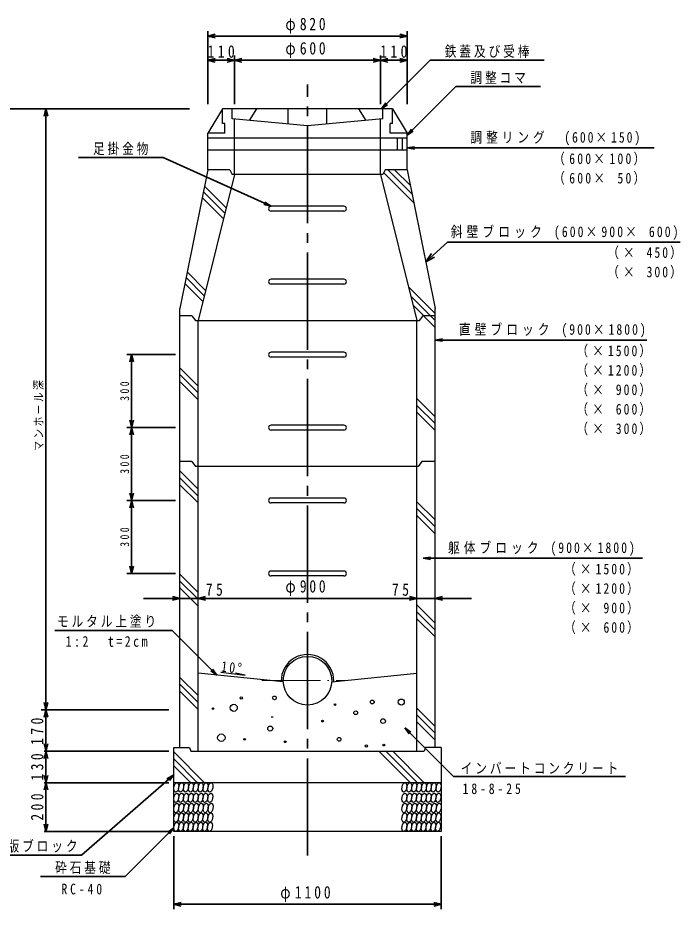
# Model space of a CAD drawing. Units: millimetres on the paper, scale 1:20. Extents: x 20 to 821, y 20 to 574.
# Drawn here: x 427.3 to 563.4, y 143.6 to 326.8 of the extents above; entities that cross this region are included whole.
import ezdxf

# ---------------------------------------------------------------- set-up
doc = ezdxf.new("R2010")
doc.units = ezdxf.units.MM
doc.linetypes.add('LONG_DASHED_DOTTED', pattern=[15.25, 12, -1.5, 0.25, -1.5])
doc.linetypes.add('USER1', pattern=[26, 20, -2, 2, -2])
for name, color, linetype, lineweight in [('中心線', 8, 'USER1', 35), ('寸法線・引出線', 7, 'Continuous', 35), ('構造図', 7, 'Continuous', 25)]:
    doc.layers.add(name, color=color, linetype=linetype, lineweight=lineweight)
doc.styles.add('ＭＳ ゴシック', font='')
doc.styles.get('ＭＳ ゴシック').set_extended_font_data('MS Gothic')

msp = doc.modelspace()

# ---------------------------------------------------------------- linework, layer by layer
at = {"layer": '中心線'}
msp.add_line((486.811, 154.573), (486.811, 313.073), dxfattribs=at)
at = {"layer": '中心線', "linetype": 'LONG_DASHED_DOTTED', "lineweight": 13}
msp.add_line((477.456, 190.573), (494.677, 190.573), dxfattribs=at)
at = {"layer": '寸法線・引出線'}
for p, q in [((466.311, 309.073), (466.311, 324.073)), ((467.811, 323.473), (466.311, 323.073)), ((507.311, 323.073), (466.311, 323.073)), ((466.311, 323.073), (467.811, 322.673)), ((507.311, 323.073), (505.811, 323.473)), ((505.811, 322.673), (507.311, 323.073)), ((507.311, 309.073), (507.311, 324.073)), ((471.811, 309.073), (471.811, 319.073)), ((501.811, 309.073), (501.811, 319.073)), ((467.811, 318.473), (466.311, 318.073)), ((507.311, 318.073), (466.311, 318.073)), ((466.311, 318.073), (467.811, 317.673)), ((470.311, 317.673), (473.311, 318.473)), ((473.311, 317.673), (470.311, 318.473)), ((500.311, 317.673), (503.311, 318.473)), ((503.311, 317.673), (500.311, 318.473)), ((502.041, 308.073), (512.041, 318.073)), ((507.311, 318.073), (505.811, 318.473)), ((505.811, 317.673), (507.311, 318.073)), ((512.041, 318.073), (535.441, 318.073)), ((507.311, 302.66), (517.311, 312.66)), ((517.311, 312.66), (534.711, 312.66)), ((462.561, 308.073), (423.3, 308.073)), ((433.041, 308.073), (432.641, 306.573)), ((433.041, 308.117), (433.041, 159.573)), ((433.441, 306.573), (433.041, 308.073)), ((502.925, 309.31), (502.041, 308.073)), ((502.041, 308.073), (503.278, 308.957)), ((508.195, 303.898), (507.311, 302.66)), ((507.311, 302.66), (508.548, 303.544)), ((508.811, 300.323), (507.311, 300.073)), ((507.311, 300.073), (558.111, 300.073)), ((507.311, 300.073), (508.811, 299.823)), ((457.107, 298.073), (439.707, 298.073)), ((479.311, 288.073), (457.107, 298.073)), ((477.84, 288.461), (479.311, 288.073)), ((479.311, 288.073), (478.046, 288.917)), ((511.134, 276.623), (515.597, 280.666)), ((515.597, 280.666), (563.433, 280.666)), ((512.28, 278.337), (511.134, 276.623)), ((511.134, 276.623), (512.952, 277.596)), ((514.561, 260.823), (513.061, 260.573)), ((513.061, 260.573), (556.562, 260.573)), ((513.061, 260.573), (514.561, 260.323)), ((459.654, 257.573), (449.654, 257.573)), ((450.654, 257.573), (450.254, 256.073)), ((450.654, 257.573), (450.654, 212.573)), ((451.054, 256.073), (450.654, 257.573)), ((451.054, 241.073), (450.254, 244.073)), ((451.054, 244.073), (450.254, 241.073)), ((459.654, 242.573), (449.654, 242.573)), ((451.054, 226.073), (450.254, 229.073)), ((451.054, 229.073), (450.254, 226.073)), ((459.654, 227.573), (449.654, 227.573)), ((512.089, 215.949), (510.589, 215.699)), ((510.589, 215.699), (555.689, 215.699)), ((510.589, 215.699), (512.089, 215.449)), ((459.654, 212.573), (449.654, 212.573)), ((450.254, 214.073), (450.654, 212.573)), ((450.654, 212.573), (451.054, 214.073)), ((520.561, 207.466), (453.061, 207.466)), ((460.561, 207.466), (459.061, 207.866)), ((459.061, 207.066), (460.561, 207.466)), ((465.811, 207.866), (464.311, 207.466)), ((464.311, 207.466), (465.811, 207.066)), ((509.311, 207.466), (507.811, 207.866)), ((507.811, 207.066), (509.311, 207.466)), ((514.561, 207.866), (513.061, 207.466)), ((513.061, 207.466), (514.561, 207.066)), ((458.982, 200.854), (434.892, 200.854)), ((468.161, 191.675), (458.982, 200.854)), ((468.161, 191.675), (466.923, 192.559)), ((467.277, 192.913), (468.161, 191.675)), ((432.641, 186.073), (433.041, 184.573)), ((433.041, 184.573), (433.441, 186.073)), ((458.311, 184.573), (432.041, 184.573)), ((432.641, 183.073), (433.041, 184.573)), ((433.041, 184.573), (433.441, 183.073)), ((506.811, 180.823), (516.811, 170.823)), ((508.048, 179.939), (506.811, 180.823)), ((506.811, 180.823), (507.695, 179.585)), ((433.441, 174.573), (432.641, 177.573)), ((433.441, 177.573), (432.641, 174.573)), ((458.311, 176.073), (432.641, 176.073)), ((433.441, 168.073), (432.641, 171.073)), ((433.441, 171.073), (432.641, 168.073)), ((459.311, 171.219), (440.358, 154.703)), ((457.873, 170.387), (459.311, 171.219)), ((459.311, 171.219), (458.426, 170.013)), ((516.811, 170.823), (552.211, 170.823)), ((458.311, 169.573), (432.641, 169.573)), ((432.641, 161.073), (433.041, 159.573)), ((458.311, 159.573), (432.641, 159.573)), ((433.041, 159.573), (433.441, 161.073)), ((459.319, 160.298), (449.319, 150.298)), ((459.319, 160.298), (458.081, 159.414)), ((458.435, 159.06), (459.319, 160.298)), ((459.311, 158.573), (459.311, 143.573)), ((514.311, 158.573), (514.311, 143.573)), ((440.358, 154.703), (419.581, 154.703)), ((449.319, 150.298), (431.919, 150.298)), ((460.811, 144.973), (459.311, 144.573)), ((514.311, 144.573), (512.811, 144.973)), ((514.311, 144.573), (459.311, 144.573)), ((459.311, 144.573), (460.811, 144.173)), ((512.811, 144.173), (514.311, 144.573))]:
    msp.add_line(p, q, dxfattribs=at)
at = {"layer": '構造図'}
for p, q in [((469.311, 308.073), (466.311, 303.073)), ((469.311, 305.073), (469.311, 308.073)), ((504.311, 308.073), (469.311, 308.073)), ((471.311, 306.073), (471.311, 308.073)), ((476.311, 308.073), (474.811, 305.734)), ((482.811, 304.96), (482.811, 308.073)), ((490.811, 304.96), (490.811, 308.073)), ((497.311, 308.073), (498.811, 305.734)), ((502.311, 306.073), (502.311, 308.073)), ((504.311, 308.073), (507.311, 303.073)), ((504.311, 305.073), (504.311, 308.073)), ((486.811, 304.573), (471.311, 306.073)), ((471.811, 294.573), (471.811, 306.024)), ((502.311, 306.073), (486.811, 304.573)), ((501.811, 294.573), (501.811, 306.024)), ((469.811, 305.073), (469.311, 305.073)), ((469.811, 303.073), (469.811, 305.073)), ((503.811, 303.073), (503.811, 305.073)), ((504.311, 305.073), (503.811, 305.073)), ((469.811, 303.073), (466.311, 303.073)), ((466.311, 295.573), (466.311, 303.073)), ((507.311, 303.073), (503.811, 303.073)), ((507.311, 295.573), (507.311, 303.073)), ((507.311, 302.073), (466.311, 302.073)), ((505.311, 299.573), (505.311, 302.073)), ((506.311, 299.573), (506.311, 302.073)), ((507.311, 299.573), (466.311, 299.573)), ((466.311, 295.573), (460.561, 267.073)), ((470.811, 295.573), (466.311, 295.573)), ((470.811, 295.573), (471.311, 294.573)), ((502.811, 295.573), (502.311, 294.573)), ((507.311, 295.573), (502.811, 295.573)), ((508.325, 290.545), (503.297, 295.573)), ((507.968, 292.317), (504.711, 295.573)), ((507.311, 295.573), (513.061, 267.073)), ((471.811, 294.573), (464.311, 264.573)), ((502.311, 294.573), (471.311, 294.573)), ((501.811, 294.573), (509.311, 264.573)), ((508.683, 288.773), (502.501, 294.954)), ((470.106, 287.752), (465.635, 292.223)), ((469.54, 285.49), (465.16, 289.869)), ((469.823, 286.621), (465.397, 291.046)), ((494.311, 288.073), (479.311, 288.073)), ((494.311, 287.073), (479.311, 287.073)), ((465.58, 269.65), (461.836, 273.394)), ((465.863, 270.782), (462.074, 274.571)), ((494.311, 273.073), (479.311, 273.073)), ((465.297, 268.519), (461.599, 272.218)), ((494.311, 272.073), (479.311, 272.073)), ((513.061, 266.01), (507.581, 271.49)), ((513.061, 264.596), (508.053, 269.604)), ((513.061, 263.182), (508.524, 267.718)), ((460.561, 176.823), (460.561, 267.073)), ((513.061, 176.823), (513.061, 267.073)), ((463.061, 265.573), (460.561, 265.573)), ((463.061, 265.573), (463.811, 264.573)), ((463.811, 264.573), (509.811, 264.573)), ((464.311, 176.073), (464.311, 264.573)), ((509.311, 176.073), (509.311, 264.573)), ((509.811, 264.573), (510.561, 265.573)), ((513.061, 265.573), (510.561, 265.573)), ((494.311, 258.073), (479.311, 258.073)), ((494.311, 257.073), (479.311, 257.073)), ((464.311, 251.121), (460.561, 254.871)), ((464.311, 249.707), (460.561, 253.457)), ((464.311, 248.292), (460.561, 252.042)), ((513.061, 244.797), (509.311, 248.547)), ((513.061, 243.383), (509.311, 247.133)), ((513.061, 241.969), (509.311, 245.719)), ((494.311, 243.073), (479.311, 243.073)), ((494.311, 242.073), (479.311, 242.073)), ((463.061, 235.573), (460.561, 235.573)), ((463.061, 235.573), (463.811, 234.573)), ((509.556, 234.573), (463.811, 234.573)), ((510.306, 235.573), (509.556, 234.573)), ((513.061, 235.573), (510.306, 235.573)), ((464.311, 229.908), (460.561, 233.658)), ((464.311, 228.493), (460.561, 232.243)), ((464.311, 227.079), (460.561, 230.829)), ((494.311, 228.073), (479.311, 228.073)), ((513.061, 223.584), (509.311, 227.334)), ((494.311, 227.073), (479.311, 227.073)), ((513.061, 222.17), (509.311, 225.92)), ((513.061, 220.756), (509.311, 224.506)), ((494.311, 213.073), (479.311, 213.073)), ((464.311, 208.694), (460.561, 212.444)), ((464.311, 207.28), (460.561, 211.03)), ((494.311, 212.073), (479.311, 212.073)), ((464.311, 205.866), (460.561, 209.616)), ((513.061, 202.371), (509.311, 206.121)), ((513.061, 200.957), (509.311, 204.707)), ((513.061, 199.542), (509.311, 203.292)), ((464.311, 187.481), (460.561, 191.231)), ((481.815, 190.328), (464.311, 192.079)), ((468.996, 192.265), (473.975, 191.686)), ((473.975, 191.686), (472.016, 192.089)), ((491.806, 190.328), (509.311, 192.079)), ((464.311, 186.067), (460.561, 189.817)), ((464.311, 184.653), (460.561, 188.403)), ((513.061, 181.158), (509.311, 184.908)), ((513.061, 179.743), (509.311, 183.493)), ((479.757, 183.073), (479.311, 183.073)), ((513.061, 178.329), (509.311, 182.079)), ((459.311, 159.573), (459.311, 176.823)), ((459.311, 176.823), (462.561, 176.823)), ((462.561, 176.823), (462.811, 176.073)), ((462.811, 176.073), (510.811, 176.073)), ((508, 169.573), (501.5, 176.073)), ((509.414, 169.573), (502.914, 176.073)), ((510.829, 169.573), (504.329, 176.073)), ((511.061, 176.823), (510.811, 176.073)), ((514.311, 176.823), (511.061, 176.823)), ((514.311, 176.823), (514.311, 159.573)), ((465.625, 169.573), (459.311, 175.887)), ((464.211, 169.573), (459.311, 174.473)), ((462.797, 169.573), (459.311, 173.059)), ((514.311, 169.573), (459.311, 169.573)), ((514.311, 159.573), (459.311, 159.573))]:
    msp.add_line(p, q, dxfattribs=at)
for centre, radius in [((486.811, 190.538), 5), ((473.192, 187.011), 0.241), ((480.012, 187.011), 0.381), ((471.657, 184.964), 0.723), ((492.46, 185.647), 0.171), ((500.133, 186.158), 0.381), ((506.1, 186.158), 0.615), ((467.394, 184.794), 0.171), ((496.722, 183.941), 0.381), ((489.902, 182.236), 0.171), ((502.349, 182.236), 0.482), ((469.099, 178.826), 0.762), ((479.16, 180.702), 0.511), ((473.874, 178.485), 0.171), ((482.229, 177.974), 0.171), ((493.312, 178.485), 0.381), ((498.939, 177.121), 0.241), ((502.52, 177.291), 0.171)]:
    msp.add_circle(centre, radius, dxfattribs=at)
for centre, radius, start, end in [((479.311, 287.573), 0.5, 90, 270), ((494.311, 287.573), 0.5, 270, 90), ((479.311, 272.573), 0.5, 90, 270), ((494.311, 272.573), 0.5, 270, 90), ((479.311, 257.573), 0.5, 90, 270), ((494.311, 257.573), 0.5, 270, 90), ((479.311, 242.573), 0.5, 90, 270), ((494.311, 242.573), 0.5, 270, 90), ((479.311, 227.573), 0.5, 90, 270), ((494.311, 227.573), 0.5, 270, 90), ((479.311, 212.573), 0.5, 90, 270), ((494.311, 212.573), 0.5, 270, 90), ((486.811, 190.538), 5.4, 358.1958, 181.80417)]:
    msp.add_arc(centre, radius, start, end, dxfattribs=at)
for centre, major_axis, ratio in [((459.829, 168.591), (0.171, 0.967), 0.5), ((460.834, 168.591), (0.171, 0.967), 0.5), ((461.839, 168.591), (0.171, 0.967), 0.5), ((462.843, 168.591), (0.171, 0.967), 0.5), ((463.848, 168.591), (0.171, 0.967), 0.5), ((464.853, 168.591), (0.171, 0.967), 0.5), ((465.857, 168.591), (0.171, 0.967), 0.5), ((466.862, 168.591), (0.171, 0.967), 0.5), ((506.735, 168.591), (0.171, 0.967), 0.5), ((507.74, 168.591), (0.171, 0.967), 0.5), ((508.744, 168.591), (0.171, 0.967), 0.5), ((509.749, 168.591), (0.171, 0.967), 0.5), ((510.754, 168.591), (0.171, 0.967), 0.5), ((511.758, 168.591), (0.171, 0.967), 0.5), ((512.763, 168.591), (0.171, 0.967), 0.5), ((513.768, 168.591), (0.171, 0.967), 0.5), ((459.826, 166.46), (0.17, 0.962), 0.499999), ((460.825, 166.46), (0.17, 0.962), 0.499999), ((461.824, 166.46), (0.17, 0.962), 0.499999), ((462.824, 166.46), (0.17, 0.962), 0.499999), ((463.823, 166.46), (0.17, 0.962), 0.499999), ((464.822, 166.46), (0.17, 0.962), 0.499999), ((465.821, 166.46), (0.17, 0.962), 0.499999), ((466.82, 166.46), (0.17, 0.962), 0.499999), ((506.732, 166.46), (0.17, 0.962), 0.499999), ((507.731, 166.46), (0.17, 0.962), 0.499999), ((508.73, 166.46), (0.17, 0.962), 0.499999), ((509.729, 166.46), (0.17, 0.962), 0.499999), ((510.728, 166.46), (0.17, 0.962), 0.499999), ((511.727, 166.46), (0.17, 0.962), 0.499999), ((512.726, 166.46), (0.17, 0.962), 0.499999), ((513.726, 166.46), (0.17, 0.962), 0.499999), ((459.831, 164.383), (0.171, 0.971), 0.5), ((460.84, 164.383), (0.171, 0.971), 0.5), ((461.849, 164.383), (0.171, 0.971), 0.5), ((462.858, 164.383), (0.171, 0.971), 0.5), ((463.867, 164.383), (0.171, 0.971), 0.5), ((464.876, 164.383), (0.171, 0.971), 0.5), ((465.885, 164.383), (0.171, 0.971), 0.5), ((466.893, 164.383), (0.171, 0.971), 0.5), ((506.737, 164.383), (0.171, 0.971), 0.5), ((507.746, 164.383), (0.171, 0.971), 0.5), ((508.755, 164.383), (0.171, 0.971), 0.5), ((509.764, 164.383), (0.171, 0.971), 0.5), ((510.773, 164.383), (0.171, 0.971), 0.5), ((511.781, 164.383), (0.171, 0.971), 0.5), ((512.79, 164.383), (0.171, 0.971), 0.5), ((513.799, 164.383), (0.171, 0.971), 0.5), ((459.826, 162.401), (0.17, 0.962), 0.499999), ((460.825, 162.401), (0.17, 0.962), 0.499999), ((461.824, 162.401), (0.17, 0.962), 0.499999), ((462.824, 162.401), (0.17, 0.962), 0.499999), ((463.823, 162.401), (0.17, 0.962), 0.499999), ((464.822, 162.401), (0.17, 0.962), 0.499999), ((465.821, 162.401), (0.17, 0.962), 0.499999), ((466.82, 162.401), (0.17, 0.962), 0.499999), ((506.732, 162.401), (0.17, 0.962), 0.499999), ((507.731, 162.401), (0.17, 0.962), 0.499999), ((508.73, 162.401), (0.17, 0.962), 0.499999), ((509.729, 162.401), (0.17, 0.962), 0.499999), ((510.728, 162.401), (0.17, 0.962), 0.499999), ((511.727, 162.401), (0.17, 0.962), 0.499999), ((512.726, 162.401), (0.17, 0.962), 0.499999), ((513.726, 162.401), (0.17, 0.962), 0.499999), ((459.826, 160.492), (0.168, 0.953), 0.500001), ((460.816, 160.492), (0.168, 0.953), 0.500001), ((461.806, 160.492), (0.168, 0.953), 0.500001), ((462.796, 160.492), (0.168, 0.953), 0.500001), ((463.785, 160.492), (0.168, 0.953), 0.500001), ((464.775, 160.492), (0.168, 0.953), 0.500001), ((465.765, 160.492), (0.168, 0.953), 0.500001), ((466.754, 160.492), (0.168, 0.953), 0.500001), ((506.732, 160.492), (0.168, 0.953), 0.500001), ((507.722, 160.492), (0.168, 0.953), 0.500001), ((508.712, 160.492), (0.168, 0.953), 0.500001), ((509.701, 160.492), (0.168, 0.953), 0.500001), ((510.691, 160.492), (0.168, 0.953), 0.500001), ((511.681, 160.492), (0.168, 0.953), 0.500001), ((512.67, 160.492), (0.168, 0.953), 0.500001), ((513.66, 160.492), (0.168, 0.953), 0.500001)]:
    msp.add_ellipse(centre, major_axis=major_axis, ratio=ratio, dxfattribs=at)

# ---------------------------------------------------------------- texts
at = {"layer": '寸法線・引出線', "attachment_point": 7, "style": 'ＭＳ ゴシック'}
for s, insert, char_height in [('\\T1.4;\\W0.8;φ820', (482.261, 323.573), 2.566), ('\\T1.5;\\W0.8;110', (466.261, 318.573), 2.566), ('\\T1.4;\\W0.8;φ600', (482.261, 318.573), 2.566), ('\\T1.5;\\W0.8;110', (501.761, 318.573), 2.566), ('\\T1.25;\\W0.8;鉄蓋及び受棒', (515.041, 318.573), 2.199), ('\\T1.25;\\W0.8;調整コマ', (520.311, 313.16), 2.199), ('\\T1.34;\\W0.8;調整リング\u3000(600×150)', (520.311, 300.573), 2.199), ('\\T1.25;\\W0.8;足掛金物', (442.707, 298.573), 2.199), ('\\T1.38;\\W0.8;（600×100）', (537.319, 296.476), 2.199), ('\\T1.38;\\W0.8;（600×\\~50）', (537.319, 292.476), 2.199), ('\\T1.36;\\W0.8;斜壁ブロック\\~(600×900×\\~600)', (516.268, 281.157), 2.199), ('\\T1.35;\\W0.8;（×\\~450）', (548.436, 277.183), 2.199), ('\\T1.35;\\W0.8;（×\\~300）', (548.436, 273.183), 2.199), ('\\T1.35;\\W0.8;直壁ブロック\\~(900×1800)', (517.961, 261.073), 2.199), ('\\T1.35;\\W0.8;（×1500）', (542.107, 256.976), 2.199), ('\\T1.35;\\W0.8;（×1200）', (542.107, 252.976), 2.199), ('\\T1.35;\\W0.8;（×\\~900）', (542.107, 248.976), 2.199), ('\\T1.35;\\W0.8;（×\\~600）', (542.107, 244.976), 2.199), ('\\T1.35;\\W0.8;（×\\~300）', (542.107, 240.976), 2.199), ('\\T1.35;\\W0.8;躯体ブロック\\~(900×1800)', (515.713, 216.199), 2.199), ('\\T1.35;\\W0.8;（×1500）', (539.572, 212.118), 2.199), ('\\T1.4;\\W0.8;φ900', (482.261, 207.966), 2.566), ('\\T1.35;\\W0.8;（×1200）', (539.572, 208.118), 2.199), ('\\T1.5;\\W0.8;\\~\\~\\~\\~\\~75', (455.436, 207.966), 2.566), ('\\T1.5;\\W0.8;75\\~\\~\\~\\~\\~', (504.186, 207.966), 2.566), ('\\T1.35;\\W0.8;（×\\~900）', (539.572, 204.118), 2.199), ('\\T1.25;\\W0.8;モルタル上塗り', (435.296, 201.487), 2.199), ('\\T1.35;\\W0.8;（×\\~600）', (539.572, 200.118), 2.199), ('\\T1.45;\\W0.8;1:2\u3000t=2cm', (437.096, 197.487), 2.199), ('\\T1.25;\\W0.8;インバートコンクリート', (518.311, 171.323), 2.199), ('\\T1.5;\\W0.8;18-8-25', (518.699, 167.207), 2.199), ('\\T1.25;\\W0.8;底版ブロック', (422.141, 155.203), 2.199), ('\\T1.25;\\W0.8;砕石基礎', (434.919, 150.798), 2.199), ('\\T1.5;\\W0.8;RC-40', (436.213, 146.582), 2.199), ('\\T1.42;\\W0.8;φ1100', (481.211, 145.073), 2.566)]:
    msp.add_mtext(s, dxfattribs=dict(at, insert=insert, char_height=char_height))
for s, insert, char_height, rotation in [('\\T1.25;\\W0.8;マンホール深', (432.646, 237.811), 1.833, 90), ('\\T1.5;\\W0.8;300', (450.154, 248.073), 1.833, 90), ('\\T1.5;\\W0.8;300', (450.154, 233.073), 1.833, 90), ('\\T1.5;\\W0.8;300', (450.154, 218.073), 1.833, 90), ('\\T1.38;\\W0.8;10°', (468.972, 192.38), 2.199, 353.363), ('\\T1.5;\\W0.8;170', (432.524, 177.355), 2.566, 90), ('\\T1.5;\\W0.8;130', (432.541, 170.023), 2.566, 90), ('\\T1.5;\\W0.8;200', (432.541, 161.773), 2.566, 90)]:
    msp.add_mtext(s, dxfattribs=dict(at, insert=insert, char_height=char_height, rotation=rotation))

doc.saveas('drawing.dxf')
